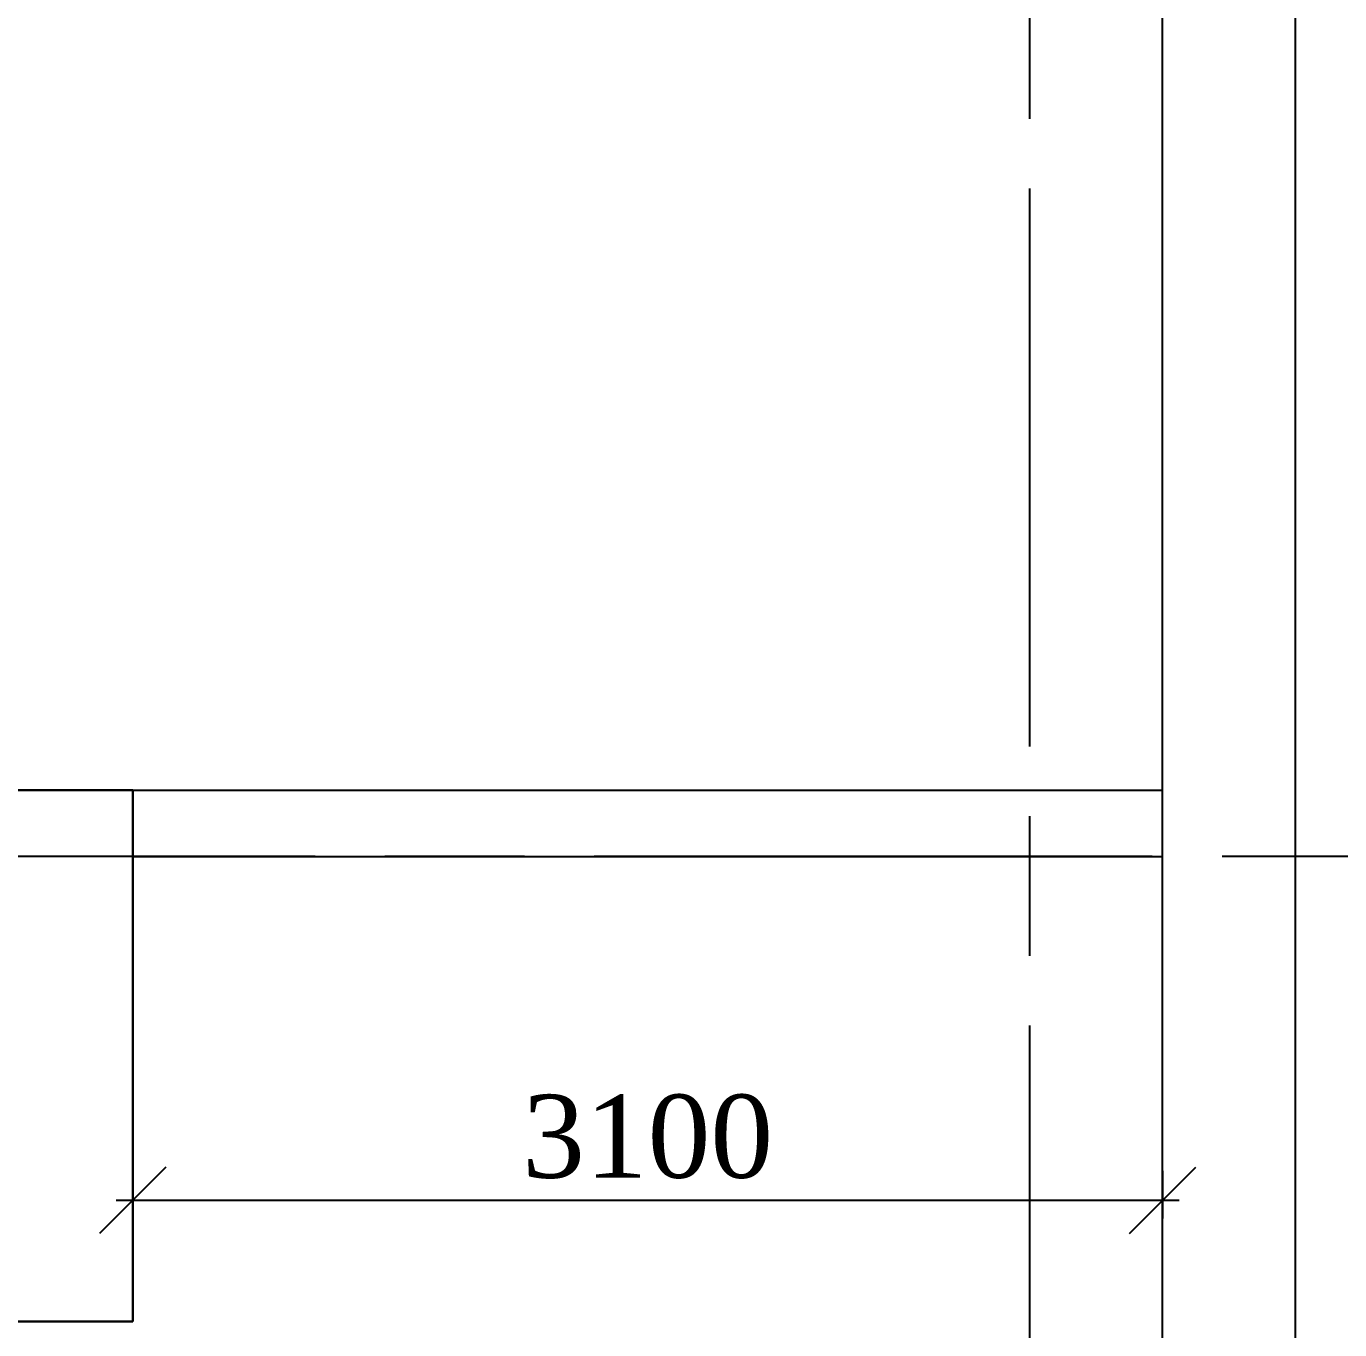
# Model space of a CAD drawing. Header units: inches. Extents: x 2870606 to 3671143, y -733551 to -473558.
# Drawn here: x 3509332 to 3513285, y -513848 to -509923 of the extents above; entities that cross this region are included whole.
import ezdxf

# ---------------------------------------------------------------- set-up
doc = ezdxf.new("R2010")
doc.units = ezdxf.units.IN
doc.header["$MEASUREMENT"] = 0
doc.linetypes.add('ACAD_ISO08W100', pattern=[36, 24, -3, 6, -3])
doc.styles.add('J~stule', font='dutch.ttf')
doc.dimstyles.new('J~style', dxfattribs={"dimscale": 100, "dimtxt": 2.5, "dimasz": 2, "dimexe": 0.55, "dimexo": 0.725, "dimtad": 1, "dimdec": 0, "dimdsep": 46, "dimtxsty": 'J~stule', "dimblk": 'OBLIQUE', "dimcen": 2, "dimdle": 0.5, "dimadec": 0, "dimazin": 0, "dimtfac": 1, "dimtdec": 0, "dimtmove": 0, "dimatfit": 3, "dimfxl": 1, "dimarcsym": 0})

# ---------------------------------------------------------------- blocks, each defined once
blk = doc.blocks.new('_Oblique')
at = {"color": 0, "linetype": 'ByBlock', "lineweight": -2}
blk.add_line((-0.5, -0.5), (0.5, 0.5), dxfattribs=at)
blk = doc.blocks.new('*D812')
at = {"color": 0, "lineweight": -2, "transparency": 16777216}
for p, q in [((3509652.3, -513369.4), (3509652.3, -513513.2)), ((3512752.3, -513369.4), (3512752.3, -513513.2)), ((3509602.3, -513458.2), (3512802.3, -513458.2))]:
    blk.add_line(p, q, dxfattribs=at)
at = {"layer": 'Defpoints', "color": 0, "lineweight": 35, "transparency": 16777216}
for p in [(3509652.3, -513296.9), (3512752.3, -513296.9), (3512752.3, -513458.2)]:
    blk.add_point(p, dxfattribs=at)
at = {"color": 0, "lineweight": -2, "transparency": 16777216, "xscale": 200, "yscale": 200, "zscale": 200, "rotation": 180}
blk.add_blockref('_Oblique', (3509652.3, -513458.2), dxfattribs=at)
at = {"color": 0, "lineweight": -2, "transparency": 16777216, "xscale": 200, "yscale": 200, "zscale": 200}
blk.add_blockref('_Oblique', (3512752.3, -513458.2), dxfattribs=at)
at = {"color": 0, "transparency": 16777216, "insert": (3511202.3, -513267.3), "char_height": 250, "attachment_point": 5, "style": 'J~stule'}
blk.add_mtext('3100', dxfattribs=at)

msp = doc.modelspace()

# ---------------------------------------------------------------- linework, layer by layer
at = {"color": 252, "linetype": 'ACAD_ISO08W100', "ltscale": 70}
for p, q in [((3512352.3, -524692.02), (3512352.3, -496403.85)), ((3515241.22, -512423.13), (3449347.53, -512423.13))]:
    msp.add_line(p, q, dxfattribs=at)
at = {"lineweight": 30}
for p, q in [((3506552.3, -512223.13), (3509652.3, -512223.13)), ((3509652.3, -513823.14), (3509652.3, -512223.13)), ((3509252.3, -513823.14), (3509652.3, -513823.14))]:
    msp.add_line(p, q, dxfattribs=at)
for p, q in [((3509652.3, -512223.13), (3512752.3, -512223.13)), ((3509652.3, -512423.13), (3512752.3, -512423.13))]:
    msp.add_line(p, q)
for points in [[(3509252.3, -518623.13), (3509252.3, -519223.13), (3513152.3, -519223.13), (3513152.3, -497623.13), (3506152.3, -497623.13), (3506152.3, -498223.13)], [(3509652.3, -518623.13), (3509652.3, -518823.13), (3512752.3, -518823.13), (3512752.3, -498023.13), (3506552.3, -498023.13), (3506552.3, -498223.13)]]:
    msp.add_lwpolyline(points)

# ---------------------------------------------------------------- dimensions: what is measured, and where the dimension line sits
dim = msp.add_linear_dim(base=(3512752.3, -513458.17), p1=(3509652.3, -513296.94), p2=(3512752.3, -513296.94), dimstyle='J~style', override={"dimdec": 1, "dimtdec": 1})
dim.commit()
dim.dimension.update_dxf_attribs({"geometry": '*D812', "text_midpoint": (3511202.3, -513267.29)})

doc.saveas('drawing.dxf')
